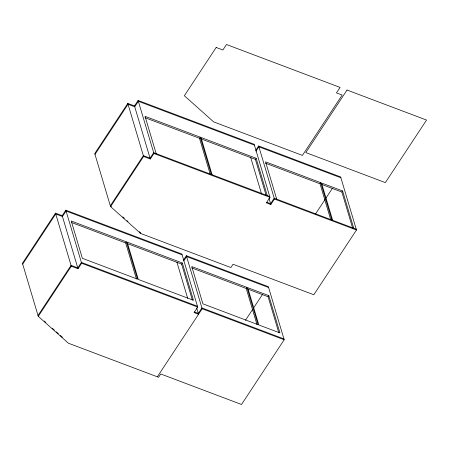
<?xml version="1.0" encoding="UTF-8"?>
<svg xmlns="http://www.w3.org/2000/svg" width="449" height="449" viewBox="0 0 449 449"><rect width="100%" height="100%" fill="white"/><g stroke="black" fill="none" stroke-linecap="round" stroke-linejoin="round"><path stroke-width="0.67" d="M55.485 213.14L71.307 266.201L78.019 268.738L62.198 215.672L55.485 213.14L22.45 263.282L38.272 316.349L68.4 343.216L158.581 377.278L160.753 373.983L241.523 404.487L284.178 339.747L268.356 286.681L186.346 255.706L183.45 260.094M127.785 103.405L143.601 156.471L150.314 159.002L134.492 105.942L127.785 103.405L94.745 153.552L110.566 206.619L140.694 233.48L230.881 267.542L233.048 264.253L313.817 294.757L356.472 230.011L340.651 176.951L258.641 145.976L255.75 150.364M22.703 264.124L55.738 213.977L62.45 216.513L66.065 211.024L182.12 254.858M94.997 154.389L128.032 104.247L134.745 106.778L138.359 101.294L254.415 145.122M62.198 215.672L65.812 210.183L181.873 254.016L197.689 307.082L194.075 312.571L198.548 314.261L196.707 308.081M134.492 105.942L138.107 100.453L254.168 144.286L269.984 197.352L266.369 202.836L270.842 204.525L274.457 199.042L258.641 145.976M38.019 315.507L71.054 265.365L77.767 267.896L81.381 262.412L197.442 306.24M38.272 316.349L71.307 266.201M110.566 206.619L143.601 156.471M78.019 268.738L81.634 263.249L65.812 210.183M150.314 159.002L153.928 153.519L138.107 100.453M136.417 278.913L125.698 242.965L126.422 241.871L71.251 221.031L82.363 258.31L137.534 279.149L126.422 241.871M210.216 174.218L199.496 138.27L200.22 137.175L145.049 116.336L156.162 153.614M192.335 300.033L181.615 264.085L182.339 262.985L127.168 242.151L138.281 279.43L193.452 300.269L182.339 262.985M183.703 260.936L186.593 256.547L268.609 287.523M255.997 151.201L258.888 146.812L340.903 177.787M266.128 195.337L255.414 159.389L256.138 158.289L200.967 137.456L212.08 174.734M157.341 376.806L202.162 308.772L186.346 255.706M256.946 324.436L246.232 288.488L246.956 287.388L191.785 266.554L202.897 303.833L258.068 324.672L246.956 287.388M330.745 219.741L320.03 183.793L320.754 182.698L265.578 161.859L276.696 199.137M245.457 320.3L252.389 309.776M253.545 308.025L262.407 294.578M315.445 214.072L325.07 199.463M325.839 198.29L332.389 188.356M278.818 332.698L268.104 296.75L268.822 295.65L247.702 287.674L258.815 324.953L279.94 332.928L268.822 295.65M352.617 228.002L341.897 192.054L342.621 190.954L321.495 182.979L332.614 220.257M144.976 117.677L199.496 138.27M200.894 138.797L255.414 159.389M265.505 163.2L320.03 183.793M321.417 184.315L341.897 192.054M269.737 196.51L153.676 152.677L150.061 158.166L143.354 155.629L110.314 205.777L111.352 206.703M356.22 229.175L274.21 198.2L270.595 203.689L266.762 202.241M153.928 153.519L269.984 197.352M274.457 199.042L356.472 230.011M71.829 222.62L125.698 242.965M127.095 243.493L181.615 264.085M191.712 267.896L246.232 288.488M248.258 289.251L268.104 296.75M283.925 338.905L201.915 307.935L198.301 313.419L194.462 311.971M81.634 263.249L197.689 307.082M202.162 308.772L284.178 339.747M122.779 216.895L124.339 218.281M126.938 220.599L127.976 221.525M139.403 231.718L140.442 232.644L140.694 233.48M44.255 321.069L45.809 322.455M52.28 328.225L54.323 330.043M56.361 331.867L58.398 333.686M60.357 335.425L62.433 337.278M342.621 190.954L353.733 228.232M320.754 182.698L331.867 219.976M269.002 198.346L270.842 204.525M256.138 158.289L267.25 195.573M250.626 157.245L261.571 193.951M200.22 137.175L211.333 174.453M176.94 262.306L187.682 298.344M216.165 47.465L184.359 95.749L213.685 121.898L302.401 155.405L342.166 95.053L336.453 92.892L340.067 87.403L226.492 44.513L222.878 49.996L216.165 47.465M347.026 90.036L305.814 152.581L385.343 182.614L426.55 120.068L347.026 90.036"/></g></svg>
